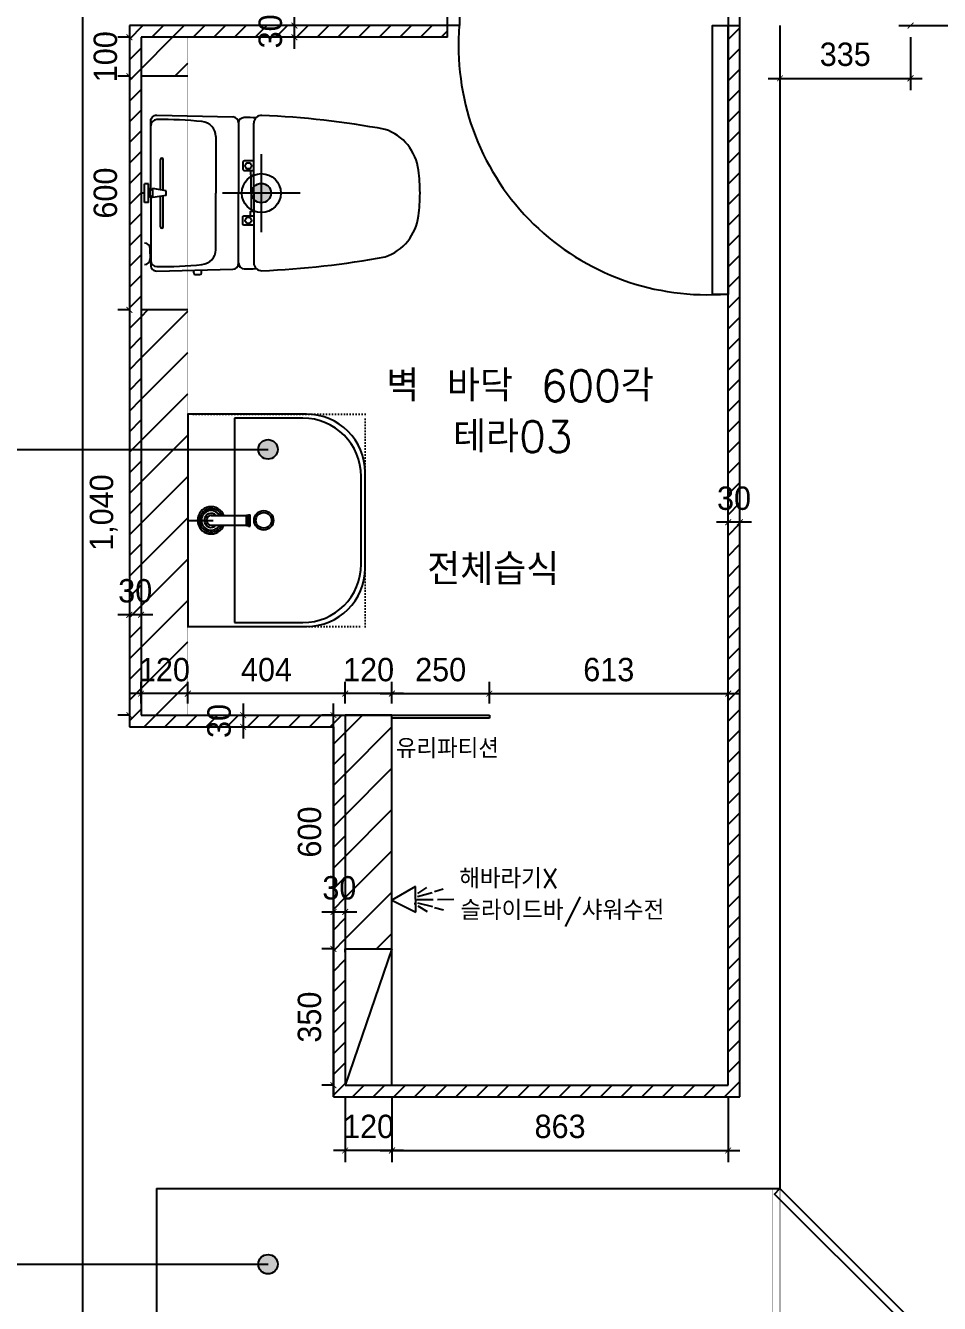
# Model space of a CAD drawing. Header units: inches. Extents: x 4000 to 56200, y 2703 to 36422.
# Drawn here: x 9470 to 11816, y 7931 to 11211 of the extents above; entities that cross this region are included whole.
import ezdxf

# ---------------------------------------------------------------- set-up
doc = ezdxf.new("R2010")
doc.units = ezdxf.units.IN
doc.header["$LTSCALE"] = 30
doc.header["$MEASUREMENT"] = 0
doc.linetypes.add('DOT', pattern=[0.25, 0, -0.25])
doc.linetypes.add('HIDDEN', pattern=[0.375, 0.25, -0.125])
for name, color, linetype in [('0-ELC TEXT', 7, 'Continuous'), ('03-WAL NEW', 3, 'Continuous'), ('06-C-천장', 4, 'Continuous'), ('06-FUR', 6, 'Continuous'), ('07-DIM', 5, 'Continuous'), ('07-DIM WAL', 5, 'Continuous'), ('3.기호.계단선', 30, 'Continuous'), ('BATH', 4, 'Continuous'), ('CO-BATH', 6, 'Continuous'), ('CO-DO-FR', 7, 'Continuous'), ('CO-DOOR', 8, 'Continuous'), ('fin', 5, 'Continuous'), ('HL', 6, 'HIDDEN'), ('TOILET-1', 6, 'Continuous'), ('도면층2', 2, 'Continuous'), ('설비', 140, 'Continuous'), ('욕실마감선', 4, 'Continuous')]:
    doc.layers.add(name, color=color, linetype=linetype)
doc.styles.add('HY 울릉도 L', font='')
doc.styles.get("Standard").update_dxf_attribs({"font": 'txt.shx', "bigfont": 'whgtxt.shx'})
doc.styles.get('HY 울릉도 L').set_extended_font_data('HY울릉도L')
doc.dimstyles.new('30-', dxfattribs={"dimscale": 30, "dimtxt": 2, "dimasz": 1, "dimexe": 1, "dimexo": 1, "dimgap": 1, "dimtad": 1, "dimdec": 0, "dimrnd": 0.05, "dimdsep": 46, "dimlunit": 6, "dimtxsty": 'HY 울릉도 L', "dimblk": 'ARCHTICK', "dimcen": 2.5, "dimdle": 1, "dimclrd": 133, "dimclre": 133, "dimclrt": 30, "dimadec": 0, "dimazin": 0, "dimtfac": 1, "dimtdec": 0, "dimtix": 1, "dimtmove": 2, "dimatfit": 3, "dimldrblk": 'ARCHTICK', "dimfxl": 1, "dimlwd": -1, "dimlwe": -1, "dimarcsym": 0})
pattern_1 = [(45, (-3561, -18986.44), (-53.03301, 53.03301), [])]

# ---------------------------------------------------------------- blocks, each defined once
blk = doc.blocks.new('도남e편한108-1003')
at = {"layer": '도면층2'}
for p, q in [((13177.7, 37571.9), (13177.7, 25896.9)), ((14864.7, 27446.9), (14864.7, 30396.9)), ((13297.7, 30196.9), (13297.7, 28396.9)), ((14114.7, 30196.9), (13297.7, 30196.9)), ((14967.7, 30196.9), (14967.7, 27211.9)), ((13297.7, 28396.9), (13821.7, 28396.9)), ((13821.7, 28396.9), (13821.7, 27446.9)), ((13821.7, 27446.9), (14864.7, 27446.9)), ((13367.7, 27211.9), (14967.7, 27211.9)), ((13367.7, 27211.9), (13367.7, 26096.9))]:
    blk.add_line(p, q, dxfattribs=at)
blk = doc.blocks.new('A$C4B2D31F0')
for p, q in [((168.9, 707.3), (216.9, 707.3)), ((192.9, 707.3), (192.9, 716))]:
    blk.add_line(p, q)
at = {"layer": 'fin', "color": 4}
for p, q in [((185, 690.9), (20.4, 690.9)), ((37.2, 692.3), (24.7, 692.3)), ((37.2, 692.3), (49.7, 692.3)), ((200.9, 690.9), (365.5, 690.9)), ((47.7, 523.7), (192.9, 523.7)), ((338.2, 523.7), (192.9, 523.7)), ((12.6, 465.9), (192.9, 465.9)), ((373.3, 465.9), (192.9, 465.9)), ((192.9, 426.6), (13.7, 426.6)), ((192.9, 426.6), (372.2, 426.6))]:
    blk.add_line(p, q, dxfattribs=at)
for points in [[(20.4, 690.9), (7.9, 690.9, 0.421209), (-7.1, 675.5), (-2.4, 480.5, 0.001659)], [(365.5, 690.9), (378, 690.9, -0.421209), (392.9, 675.5), (388.3, 480.5, -0.001659)], [(12.6, 465.9, 0.371724), (-1.8, 451.2, 0.003515), (-1, 420.3, 0.320541)], [(373.3, 465.9, -0.371724), (387.7, 451.2, -0.003515), (386.9, 420.3, -0.320541)]]:
    blk.add_lwpolyline(points, format="xyb", dxfattribs=at)
for centre, radius, start, end in [((20.4, 674.9), 16, 90, 179.3116), ((24.7, 707.3), 15, 180, 270), ((49.7, 707.3), 15, 270, 0), ((365.5, 674.9), 16, 0.6884, 90), ((1004.3, 663.1), 1000, 179.3116, 185.9437), ((-618.4, 663.1), 1000, 354.0563, 0.6884), ((49.4, 563.7), 40, 185.9437, 267.5129), ((336.5, 563.7), 40, 272.4871, 354.0563), ((12.6, 480.9), 15, 181.3651, 270), ((373.3, 480.9), 15, 270, 358.6349), ((13.7, 406.6), 20, 90, 182.3333), ((372.2, 406.6), 20, 357.6667, 90), ((2197.7, 495.6), 2205.9, 182.3333, 190.6081), ((-1811.8, 495.6), 2205.9, 349.3919, 357.6667), ((148.7, 128.9), 125.5, 198.2964, 263.4241), ((237.2, 128.9), 125.5, 276.5759, 341.7036), ((192.9, 405.9), 405.9, 261.6993, 270), ((192.9, 405.9), 405.9, 270, 278.3007)]:
    blk.add_arc(centre, radius, start, end, dxfattribs=at)
at = {"layer": 'HL', "linetype": 'Continuous'}
for p, q in [((168.9, 697.3), (168.9, 707.3)), ((168.9, 697.3), (216.9, 697.3)), ((186, 692.5), (180.6, 697.3)), ((181.6, 685.5), (186, 692.5)), ((186, 692.5), (199.9, 692.5)), ((199.9, 692.5), (205.3, 697.3)), ((204.3, 685.5), (199.9, 692.5)), ((216.9, 697.3), (216.9, 707.3)), ((106.4, 666.3), (184.4, 666.3)), ((106.4, 659.3), (185.5, 659.3)), ((187, 651.2), (181.6, 685.5)), ((181.6, 685.5), (204.3, 685.5)), ((198.9, 651.2), (204.3, 685.5)), ((200.4, 659.3), (279.4, 659.3)), ((201.4, 666.3), (279.4, 666.3)), ((187, 651.2), (198.9, 651.2)), ((-16, 576.9), (-16, 564.8)), ((-12, 580.9), (-4.8, 580.9)), ((-12, 560.8), (-4.3, 560.8)), ((192.9, 433.7), (146.6, 433.7)), ((192.9, 433.7), (239.3, 433.7))]:
    blk.add_line(p, q, dxfattribs=at)
for points in [[(110.4, 426.6), (110.4, 450.8, -0.414214), (114.4, 454.8), (130.9, 454.8, -0.414214), (134.9, 450.8), (134.9, 435.2), (134.9, 426.6)], [(134.9, 435.2), (144.6, 435.2, -0.414214), (146.6, 433.2), (146.6, 426.6)], [(251, 435.2), (241.3, 435.2, 0.414214), (239.3, 433.2), (239.3, 426.6)], [(275.5, 426.6), (275.5, 450.8, 0.414214), (271.5, 454.8), (255, 454.8, 0.414214), (251, 450.8), (251, 435.2), (251, 426.6)]]:
    blk.add_lwpolyline(points, format="xyb", dxfattribs=at)
for centre in [(122.9, 440.9), (262.9, 440.9)]:
    blk.add_circle(centre, 8, dxfattribs=at)
for centre, radius, start, end in [((106.4, 662.8), 3.5, 90, 270), ((279.4, 662.8), 3.5, 270, 90), ((-12, 576.9), 4, 90, 180), ((-12, 564.8), 4, 180, 270)]:
    blk.add_arc(centre, radius, start, end, dxfattribs=at)
blk = doc.blocks.new('B-003')
blk.add_line((0, 0), (0, -65))
at = {"layer": 'CO-BATH'}
for p, q in [((272.5, 0), (-272.5, 0)), ((272.5, -305), (272.5, 0)), ((-272.5, 0), (-272.5, -305)), ((-122.5, -455), (122.5, -455))]:
    blk.add_line(p, q, dxfattribs=at)
at = {"layer": 'CO-BATH', "color": 8}
for p, q in [((-12.5, -60), (-12.5, -150.5)), ((12.5, -60), (12.5, -150.5)), ((-262.5, -120), (-262.5, -295)), ((262.5, -120), (-262.5, -120)), ((262.5, -295), (262.5, -120)), ((-14.5, -155.5), (-14.5, -160.5)), ((-14.5, -160.5), (14.5, -160.5)), ((-13.5, -150.5), (-13.5, -155.5)), ((13.5, -150.5), (13.5, -155.5)), ((14.5, -155.5), (14.5, -160.5)), ((-112.5, -445), (112.5, -445))]:
    blk.add_line(p, q, dxfattribs=at)
at = {"layer": 'CO-BATH', "color": 251}
for p, q in [((-14.5, -155.5), (14.5, -155.5)), ((-13.5, -150.5), (13.5, -150.5))]:
    blk.add_line(p, q, dxfattribs=at)
at = {"layer": 'CO-BATH', "color": 8, "linetype": 'DOT'}
blk.add_lwpolyline([(-272.5, -455), (272.5, -455), (272.5, 0), (-272.5, 0)], close=True, dxfattribs=at)
at = {"layer": 'CO-BATH', "color": 8}
blk.add_circle((0, -195), 25, dxfattribs=at)
at = {"layer": 'CO-BATH', "color": 251}
blk.add_circle((0, -195), 20, dxfattribs=at)
at = {"layer": 'CO-BATH', "color": 8}
for centre, radius, start, end in [((0, -60), 35, 290.9248, 249.0751), ((0, -60), 12.5, 360, 180), ((-112.5, -295), 150, 180, 270), ((112.5, -295), 150, 270, 0)]:
    blk.add_arc(centre, radius, start, end, dxfattribs=at)
at = {"layer": 'CO-BATH', "color": 251}
for radius, start, end in [(30, 294.6243, 245.3757), (25, 300, 240), (18, 313.9829, 226.017)]:
    blk.add_arc((0, -60), radius, start, end, dxfattribs=at)
at = {"layer": 'CO-BATH'}
for centre, start, end in [((-122.5, -305), 180, 270), ((122.5, -305), 270, 0)]:
    blk.add_arc(centre, 150, start, end, dxfattribs=at)
blk = doc.blocks.new('AC-8')
at = {"layer": 'BATH'}
for p, q in [((-50.8, 54), (-0.1, 142.7)), ((-0.1, 142.7), (45.4, 54)), ((45.4, 54), (-50.8, 54)), ((-1.6, 49.5), (-1.6, -10.8)), ((-24.7, 46.5), (-46.3, 12.2)), ((-13.5, 47.3), (-27.7, -7.9)), ((10.4, 47.3), (24.5, -7.9)), ((21.6, 46.5), (43.2, 12.2)), ((-31.4, -16.2), (-41.1, -49)), ((-1.6, -27.3), (-1.6, -88.5)), ((28.3, -16.2), (38, -49))]:
    blk.add_line(p, q, dxfattribs=at)
blk = doc.blocks.new('A$C1AC25B95')
at = {"layer": '욕실마감선', "color": 8}
for p, q in [((28.3, 72.3), (28.3, 75)), ((53.3, 73.7), (53.3, 75))]:
    blk.add_line(p, q, dxfattribs=at)
at = {"layer": 'TOILET-1', "linetype": 'Continuous', "xscale": 0.873786407766195, "yscale": 0.873786407766195, "zscale": 0.873786407766195, "rotation": 180}
blk.add_blockref('AC-8', (39.7, 124.7), dxfattribs=at)
blk = doc.blocks.new('_ARCHTICK')
at = {"color": 0, "linetype": 'ByBlock', "const_width": 0.075}
blk.add_lwpolyline([(-0.25, -0.25), (0.25, 0.25)], dxfattribs=at)
blk = doc.blocks.new('*D89')
at = {"layer": '07-DIM', "color": 133, "transparency": 16777216}
for p, q in [((11741.7, 11240.5), (11741.7, 11240.5)), ((12941.7, 11240.5), (12941.7, 11240.5)), ((11711.7, 11210.5), (12971.7, 11210.5))]:
    blk.add_line(p, q, dxfattribs=at)
at = {"layer": 'Defpoints', "color": 0, "transparency": 16777216}
for p in [(11741.7, 11210.5), (12941.7, 11210.5), (12941.7, 11210.5)]:
    blk.add_point(p, dxfattribs=at)
at = {"layer": '07-DIM', "color": 133, "transparency": 16777216, "xscale": 30, "yscale": 30, "zscale": 30, "rotation": 180}
blk.add_blockref('_ARCHTICK', (11741.7, 11210.5), dxfattribs=at)
at = {"layer": '07-DIM', "color": 133, "transparency": 16777216, "xscale": 30, "yscale": 30, "zscale": 30}
blk.add_blockref('_ARCHTICK', (12941.7, 11210.5), dxfattribs=at)
at = {"layer": '07-DIM', "color": 30, "transparency": 16777216, "insert": (12341.7, 11276.4), "char_height": 60, "attachment_point": 5, "style": 'HY 울릉도 L'}
blk.add_mtext('1,200', dxfattribs=at)
blk = doc.blocks.new('*D98')
at = {"layer": '07-DIM', "color": 133, "transparency": 16777216}
for p, q in [((11406.7, 11180.5), (11406.7, 11045)), ((11741.7, 11180.5), (11741.7, 11045)), ((11376.7, 11075), (11771.7, 11075))]:
    blk.add_line(p, q, dxfattribs=at)
at = {"layer": 'Defpoints', "color": 0, "transparency": 16777216}
for p in [(11406.7, 11210.5), (11741.7, 11210.5), (11741.7, 11075)]:
    blk.add_point(p, dxfattribs=at)
at = {"layer": '07-DIM', "color": 133, "transparency": 16777216, "xscale": 30, "yscale": 30, "zscale": 30, "rotation": 180}
blk.add_blockref('_ARCHTICK', (11406.7, 11075), dxfattribs=at)
at = {"layer": '07-DIM', "color": 133, "transparency": 16777216, "xscale": 30, "yscale": 30, "zscale": 30}
blk.add_blockref('_ARCHTICK', (11741.7, 11075), dxfattribs=at)
at = {"layer": '07-DIM', "color": 30, "transparency": 16777216, "insert": (11574.2, 11136.4), "char_height": 60, "attachment_point": 5, "style": 'HY 울릉도 L'}
blk.add_mtext('335', dxfattribs=at)
blk = doc.blocks.new('*D100')
at = {"layer": '07-DIM', "color": 133, "transparency": 16777216}
for p, q in [((9736.7, 11210.5), (9736.7, 11050.5)), ((9736.7, 11180.5), (9706.7, 11180.5)), ((9736.7, 11080.5), (9706.7, 11080.5))]:
    blk.add_line(p, q, dxfattribs=at)
at = {"layer": 'Defpoints', "color": 0, "transparency": 16777216}
for p in [(9766.7, 11180.5), (9736.7, 11080.5), (9766.7, 11080.5)]:
    blk.add_point(p, dxfattribs=at)
at = {"layer": '07-DIM', "color": 133, "transparency": 16777216, "xscale": 30, "yscale": 30, "zscale": 30}
for p, rotation in [((9736.7, 11180.5), 270), ((9736.7, 11080.5), 90)]:
    blk.add_blockref('_ARCHTICK', p, dxfattribs=dict(at, rotation=rotation))
at = {"layer": '07-DIM', "color": 30, "transparency": 16777216, "insert": (9675.4, 11130.5), "char_height": 60, "attachment_point": 5, "rotation": 90, "style": 'HY 울릉도 L'}
blk.add_mtext('100', dxfattribs=at)
blk = doc.blocks.new('*D101')
at = {"layer": '07-DIM', "color": 133, "transparency": 16777216}
for p, q in [((9736.7, 11110.5), (9736.7, 10450.5)), ((9736.7, 11080.5), (9706.7, 11080.5)), ((9736.7, 10480.5), (9706.7, 10480.5))]:
    blk.add_line(p, q, dxfattribs=at)
at = {"layer": 'Defpoints', "color": 0, "transparency": 16777216}
for p in [(9766.7, 11080.5), (9736.7, 10480.5), (9766.7, 10480.5)]:
    blk.add_point(p, dxfattribs=at)
at = {"layer": '07-DIM', "color": 133, "transparency": 16777216, "xscale": 30, "yscale": 30, "zscale": 30}
for p, rotation in [((9736.7, 11080.5), 90), ((9736.7, 10480.5), 270)]:
    blk.add_blockref('_ARCHTICK', p, dxfattribs=dict(at, rotation=rotation))
at = {"layer": '07-DIM', "color": 30, "transparency": 16777216, "insert": (9675.4, 10780.5), "char_height": 60, "attachment_point": 5, "rotation": 90, "style": 'HY 울릉도 L'}
blk.add_mtext('600', dxfattribs=at)
blk = doc.blocks.new('*D102')
at = {"layer": '07-DIM', "color": 133, "transparency": 16777216}
for p, q in [((9736.7, 10510.5), (9736.7, 9410.5)), ((9736.7, 10480.5), (9706.7, 10480.5)), ((9736.7, 9440.5), (9706.7, 9440.5))]:
    blk.add_line(p, q, dxfattribs=at)
at = {"layer": 'Defpoints', "color": 0, "transparency": 16777216}
for p in [(9766.7, 10480.5), (9736.7, 9440.5), (9766.7, 9440.5)]:
    blk.add_point(p, dxfattribs=at)
at = {"layer": '07-DIM', "color": 133, "transparency": 16777216, "xscale": 30, "yscale": 30, "zscale": 30}
for p, rotation in [((9736.7, 10480.5), 90), ((9736.7, 9440.5), 270)]:
    blk.add_blockref('_ARCHTICK', p, dxfattribs=dict(at, rotation=rotation))
at = {"layer": '07-DIM', "color": 30, "transparency": 16777216, "insert": (9670.7, 9960.5), "char_height": 60, "attachment_point": 5, "rotation": 90, "style": 'HY 울릉도 L'}
blk.add_mtext('1,040', dxfattribs=at)
blk = doc.blocks.new('*D103')
at = {"layer": '07-DIM', "color": 133, "transparency": 16777216}
for p, q in [((10028.7, 9470.5), (10028.7, 9380.5)), ((9998.7, 9440.5), (9998.7, 9440.5)), ((9998.7, 9410.5), (9998.7, 9410.5))]:
    blk.add_line(p, q, dxfattribs=at)
at = {"layer": 'Defpoints', "color": 0, "transparency": 16777216}
for p in [(10028.7, 9440.5), (10028.7, 9410.5), (10028.7, 9410.5)]:
    blk.add_point(p, dxfattribs=at)
at = {"layer": '07-DIM', "color": 133, "transparency": 16777216, "xscale": 30, "yscale": 30, "zscale": 30}
for p, rotation in [((10028.7, 9440.5), 270), ((10028.7, 9410.5), 90)]:
    blk.add_blockref('_ARCHTICK', p, dxfattribs=dict(at, rotation=rotation))
at = {"layer": '07-DIM', "color": 30, "transparency": 16777216, "insert": (9967.3, 9425.5), "char_height": 60, "attachment_point": 5, "rotation": 90, "style": 'HY 울릉도 L'}
blk.add_mtext('30', dxfattribs=at)
blk = doc.blocks.new('*D104')
at = {"layer": '07-DIM', "color": 133, "transparency": 16777216}
for p, q in [((10410.7, 9470.5), (10410.7, 9525.7)), ((10660.7, 9470.5), (10660.7, 9525.7)), ((10380.7, 9495.7), (10690.7, 9495.7))]:
    blk.add_line(p, q, dxfattribs=at)
at = {"layer": 'Defpoints', "color": 0, "transparency": 16777216}
for p in [(10660.7, 9495.7), (10410.7, 9440.5), (10660.7, 9440.5)]:
    blk.add_point(p, dxfattribs=at)
at = {"layer": '07-DIM', "color": 133, "transparency": 16777216, "xscale": 30, "yscale": 30, "zscale": 30, "rotation": 180}
blk.add_blockref('_ARCHTICK', (10410.7, 9495.7), dxfattribs=at)
at = {"layer": '07-DIM', "color": 133, "transparency": 16777216, "xscale": 30, "yscale": 30, "zscale": 30}
blk.add_blockref('_ARCHTICK', (10660.7, 9495.7), dxfattribs=at)
at = {"layer": '07-DIM', "color": 30, "transparency": 16777216, "insert": (10535.7, 9557), "char_height": 60, "attachment_point": 5, "style": 'HY 울릉도 L'}
blk.add_mtext('250', dxfattribs=at)
blk = doc.blocks.new('*D105')
at = {"layer": '07-DIM', "color": 133, "transparency": 16777216}
for p, q in [((10290.7, 9470.5), (10290.7, 9525.7)), ((10410.7, 9470.5), (10410.7, 9525.7)), ((10440.7, 9495.7), (10260.7, 9495.7))]:
    blk.add_line(p, q, dxfattribs=at)
at = {"layer": 'Defpoints', "color": 0, "transparency": 16777216}
for p in [(10290.7, 9495.7), (10290.7, 9440.5), (10410.7, 9440.5)]:
    blk.add_point(p, dxfattribs=at)
at = {"layer": '07-DIM', "color": 133, "transparency": 16777216, "xscale": 30, "yscale": 30, "zscale": 30}
blk.add_blockref('_ARCHTICK', (10290.7, 9495.7), dxfattribs=at)
at = {"layer": '07-DIM', "color": 133, "transparency": 16777216, "xscale": 30, "yscale": 30, "zscale": 30, "rotation": 180}
blk.add_blockref('_ARCHTICK', (10410.7, 9495.7), dxfattribs=at)
at = {"layer": '07-DIM', "color": 30, "transparency": 16777216, "insert": (10350.7, 9557), "char_height": 60, "attachment_point": 5, "style": 'HY 울릉도 L'}
blk.add_mtext('120', dxfattribs=at)
blk = doc.blocks.new('*D106')
at = {"layer": '07-DIM', "color": 133, "transparency": 16777216}
for p, q in [((10660.7, 9470.5), (10660.7, 9525.7)), ((11273.7, 9470.5), (11273.7, 9525.7)), ((10630.7, 9495.7), (11303.7, 9495.7))]:
    blk.add_line(p, q, dxfattribs=at)
at = {"layer": 'Defpoints', "color": 0, "transparency": 16777216}
for p in [(11273.7, 9495.7), (10660.7, 9440.5), (11273.7, 9440.5)]:
    blk.add_point(p, dxfattribs=at)
at = {"layer": '07-DIM', "color": 133, "transparency": 16777216, "xscale": 30, "yscale": 30, "zscale": 30, "rotation": 180}
blk.add_blockref('_ARCHTICK', (10660.7, 9495.7), dxfattribs=at)
at = {"layer": '07-DIM', "color": 133, "transparency": 16777216, "xscale": 30, "yscale": 30, "zscale": 30}
blk.add_blockref('_ARCHTICK', (11273.7, 9495.7), dxfattribs=at)
at = {"layer": '07-DIM', "color": 30, "transparency": 16777216, "insert": (10967.2, 9557.1), "char_height": 60, "attachment_point": 5, "style": 'HY 울릉도 L'}
blk.add_mtext('613', dxfattribs=at)
blk = doc.blocks.new('*D107')
at = {"layer": '07-DIM', "color": 133, "transparency": 16777216}
for p, q in [((9886.7, 9470.5), (9886.7, 9525.7)), ((10290.7, 9470.5), (10290.7, 9525.7)), ((10320.7, 9495.7), (9856.7, 9495.7))]:
    blk.add_line(p, q, dxfattribs=at)
at = {"layer": 'Defpoints', "color": 0, "transparency": 16777216}
for p in [(9886.7, 9495.7), (9886.7, 9440.5), (10290.7, 9440.5)]:
    blk.add_point(p, dxfattribs=at)
at = {"layer": '07-DIM', "color": 133, "transparency": 16777216, "xscale": 30, "yscale": 30, "zscale": 30, "rotation": 180}
blk.add_blockref('_ARCHTICK', (9886.7, 9495.7), dxfattribs=at)
at = {"layer": '07-DIM', "color": 133, "transparency": 16777216, "xscale": 30, "yscale": 30, "zscale": 30}
blk.add_blockref('_ARCHTICK', (10290.7, 9495.7), dxfattribs=at)
at = {"layer": '07-DIM', "color": 30, "transparency": 16777216, "insert": (10088.7, 9557), "char_height": 60, "attachment_point": 5, "style": 'HY 울릉도 L'}
blk.add_mtext('404', dxfattribs=at)
blk = doc.blocks.new('*D108')
at = {"layer": '07-DIM', "color": 133, "transparency": 16777216}
for p, q in [((9766.7, 9470.5), (9766.7, 9525.7)), ((9886.7, 9470.5), (9886.7, 9525.7)), ((9916.7, 9495.7), (9736.7, 9495.7))]:
    blk.add_line(p, q, dxfattribs=at)
at = {"layer": 'Defpoints', "color": 0, "transparency": 16777216}
for p in [(9766.7, 9495.7), (9766.7, 9440.5), (9886.7, 9440.5)]:
    blk.add_point(p, dxfattribs=at)
at = {"layer": '07-DIM', "color": 133, "transparency": 16777216, "xscale": 30, "yscale": 30, "zscale": 30}
blk.add_blockref('_ARCHTICK', (9766.7, 9495.7), dxfattribs=at)
at = {"layer": '07-DIM', "color": 133, "transparency": 16777216, "xscale": 30, "yscale": 30, "zscale": 30, "rotation": 180}
blk.add_blockref('_ARCHTICK', (9886.7, 9495.7), dxfattribs=at)
at = {"layer": '07-DIM', "color": 30, "transparency": 16777216, "insert": (9826.7, 9557), "char_height": 60, "attachment_point": 5, "style": 'HY 울릉도 L'}
blk.add_mtext('120', dxfattribs=at)
blk = doc.blocks.new('*D109')
at = {"layer": '07-DIM', "color": 133, "transparency": 16777216}
for p, q in [((10260.7, 8460.5), (10260.7, 8870.5)), ((10260.7, 8840.5), (10230.7, 8840.5)), ((10260.7, 8490.5), (10230.7, 8490.5))]:
    blk.add_line(p, q, dxfattribs=at)
at = {"layer": 'Defpoints', "color": 0, "transparency": 16777216}
for p in [(10260.7, 8840.5), (10290.7, 8840.5), (10290.7, 8490.5)]:
    blk.add_point(p, dxfattribs=at)
at = {"layer": '07-DIM', "color": 133, "transparency": 16777216, "xscale": 30, "yscale": 30, "zscale": 30}
for p, rotation in [((10260.7, 8840.5), 90), ((10260.7, 8490.5), 270)]:
    blk.add_blockref('_ARCHTICK', p, dxfattribs=dict(at, rotation=rotation))
at = {"layer": '07-DIM', "color": 30, "transparency": 16777216, "insert": (10199.3, 8665.5), "char_height": 60, "attachment_point": 5, "rotation": 90, "style": 'HY 울릉도 L'}
blk.add_mtext('350', dxfattribs=at)
blk = doc.blocks.new('*D110')
at = {"layer": '07-DIM', "color": 133, "transparency": 16777216}
for p, q in [((10260.7, 8810.5), (10260.7, 9470.5)), ((10260.7, 9440.5), (10230.7, 9440.5)), ((10260.7, 8840.5), (10230.7, 8840.5))]:
    blk.add_line(p, q, dxfattribs=at)
at = {"layer": 'Defpoints', "color": 0, "transparency": 16777216}
for p in [(10260.7, 9440.5), (10290.7, 9440.5), (10290.7, 8840.5)]:
    blk.add_point(p, dxfattribs=at)
at = {"layer": '07-DIM', "color": 133, "transparency": 16777216, "xscale": 30, "yscale": 30, "zscale": 30}
for p, rotation in [((10260.7, 9440.5), 90), ((10260.7, 8840.5), 270)]:
    blk.add_blockref('_ARCHTICK', p, dxfattribs=dict(at, rotation=rotation))
at = {"layer": '07-DIM', "color": 30, "transparency": 16777216, "insert": (10199.4, 9140.5), "char_height": 60, "attachment_point": 5, "rotation": 90, "style": 'HY 울릉도 L'}
blk.add_mtext('600', dxfattribs=at)
blk = doc.blocks.new('*D111')
at = {"layer": '07-DIM', "color": 133, "transparency": 16777216}
for p, q in [((10410.7, 8460.5), (10410.7, 8293.2)), ((11273.7, 8460.5), (11273.7, 8293.2)), ((10380.7, 8323.2), (11303.7, 8323.2))]:
    blk.add_line(p, q, dxfattribs=at)
at = {"layer": 'Defpoints', "color": 0, "transparency": 16777216}
for p in [(10410.7, 8490.5), (11273.7, 8490.5), (11273.7, 8323.2)]:
    blk.add_point(p, dxfattribs=at)
at = {"layer": '07-DIM', "color": 133, "transparency": 16777216, "xscale": 30, "yscale": 30, "zscale": 30, "rotation": 180}
blk.add_blockref('_ARCHTICK', (10410.7, 8323.2), dxfattribs=at)
at = {"layer": '07-DIM', "color": 133, "transparency": 16777216, "xscale": 30, "yscale": 30, "zscale": 30}
blk.add_blockref('_ARCHTICK', (11273.7, 8323.2), dxfattribs=at)
at = {"layer": '07-DIM', "color": 30, "transparency": 16777216, "insert": (10842.2, 8384.6), "char_height": 60, "attachment_point": 5, "style": 'HY 울릉도 L'}
blk.add_mtext('863', dxfattribs=at)
blk = doc.blocks.new('*D112')
at = {"layer": '07-DIM', "color": 133, "transparency": 16777216}
for p, q in [((10290.7, 8460.5), (10290.7, 8293.2)), ((10410.7, 8460.5), (10410.7, 8293.2)), ((10440.7, 8323.2), (10260.7, 8323.2))]:
    blk.add_line(p, q, dxfattribs=at)
at = {"layer": 'Defpoints', "color": 0, "transparency": 16777216}
for p in [(10290.7, 8490.5), (10410.7, 8490.5), (10290.7, 8323.2)]:
    blk.add_point(p, dxfattribs=at)
at = {"layer": '07-DIM', "color": 133, "transparency": 16777216, "xscale": 30, "yscale": 30, "zscale": 30}
blk.add_blockref('_ARCHTICK', (10290.7, 8323.2), dxfattribs=at)
at = {"layer": '07-DIM', "color": 133, "transparency": 16777216, "xscale": 30, "yscale": 30, "zscale": 30, "rotation": 180}
blk.add_blockref('_ARCHTICK', (10410.7, 8323.2), dxfattribs=at)
at = {"layer": '07-DIM', "color": 30, "transparency": 16777216, "insert": (10350.7, 8384.5), "char_height": 60, "attachment_point": 5, "style": 'HY 울릉도 L'}
blk.add_mtext('120', dxfattribs=at)
blk = doc.blocks.new('*D113')
at = {"layer": '07-DIM', "color": 133, "transparency": 16777216}
for p, q in [((11273.7, 9965.5), (11273.7, 9965.5)), ((11303.7, 9965.5), (11303.7, 9965.5)), ((11333.7, 9935.5), (11243.7, 9935.5))]:
    blk.add_line(p, q, dxfattribs=at)
at = {"layer": 'Defpoints', "color": 0, "transparency": 16777216}
for p in [(11273.7, 9935.5), (11273.7, 9935.5), (11303.7, 9935.5)]:
    blk.add_point(p, dxfattribs=at)
at = {"layer": '07-DIM', "color": 133, "transparency": 16777216, "xscale": 30, "yscale": 30, "zscale": 30}
blk.add_blockref('_ARCHTICK', (11273.7, 9935.5), dxfattribs=at)
at = {"layer": '07-DIM', "color": 133, "transparency": 16777216, "xscale": 30, "yscale": 30, "zscale": 30, "rotation": 180}
blk.add_blockref('_ARCHTICK', (11303.7, 9935.5), dxfattribs=at)
at = {"layer": '07-DIM', "color": 30, "transparency": 16777216, "insert": (11288.7, 9996.9), "char_height": 60, "attachment_point": 5, "style": 'HY 울릉도 L'}
blk.add_mtext('30', dxfattribs=at)
blk = doc.blocks.new('*D114')
at = {"layer": '07-DIM', "color": 133, "transparency": 16777216}
for p, q in [((10160.2, 11150.5), (10160.2, 11240.5)), ((10130.2, 11210.5), (10130.2, 11210.5)), ((10130.2, 11180.5), (10130.2, 11180.5))]:
    blk.add_line(p, q, dxfattribs=at)
at = {"layer": 'Defpoints', "color": 0, "transparency": 16777216}
for p in [(10160.2, 11210.5), (10160.2, 11210.5), (10160.2, 11180.5)]:
    blk.add_point(p, dxfattribs=at)
at = {"layer": '07-DIM', "color": 133, "transparency": 16777216, "xscale": 30, "yscale": 30, "zscale": 30}
for p, rotation in [((10160.2, 11210.5), 270), ((10160.2, 11180.5), 90)]:
    blk.add_blockref('_ARCHTICK', p, dxfattribs=dict(at, rotation=rotation))
at = {"layer": '07-DIM', "color": 30, "transparency": 16777216, "insert": (10098.8, 11195.5), "char_height": 60, "attachment_point": 5, "rotation": 90, "style": 'HY 울릉도 L'}
blk.add_mtext('30', dxfattribs=at)
blk = doc.blocks.new('*D115')
at = {"layer": '07-DIM', "color": 133, "transparency": 16777216}
for p, q in [((9736.7, 9759.8), (9736.7, 9667.9)), ((9766.7, 9759.8), (9766.7, 9667.9)), ((9796.7, 9697.9), (9706.7, 9697.9))]:
    blk.add_line(p, q, dxfattribs=at)
at = {"layer": 'Defpoints', "color": 0, "transparency": 16777216}
for p in [(9736.7, 9789.8), (9766.7, 9789.8), (9736.7, 9697.9)]:
    blk.add_point(p, dxfattribs=at)
at = {"layer": '07-DIM', "color": 133, "transparency": 16777216, "xscale": 30, "yscale": 30, "zscale": 30}
blk.add_blockref('_ARCHTICK', (9736.7, 9697.9), dxfattribs=at)
at = {"layer": '07-DIM', "color": 133, "transparency": 16777216, "xscale": 30, "yscale": 30, "zscale": 30, "rotation": 180}
blk.add_blockref('_ARCHTICK', (9766.7, 9697.9), dxfattribs=at)
at = {"layer": '07-DIM', "color": 30, "transparency": 16777216, "insert": (9751.7, 9759.3), "char_height": 60, "attachment_point": 5, "style": 'HY 울릉도 L'}
blk.add_mtext('30', dxfattribs=at)
blk = doc.blocks.new('*D116')
at = {"layer": '07-DIM', "color": 133, "transparency": 16777216}
for p, q in [((10260.7, 8965.5), (10260.7, 8965.5)), ((10290.7, 8965.5), (10290.7, 8965.5)), ((10230.7, 8935.5), (10320.7, 8935.5))]:
    blk.add_line(p, q, dxfattribs=at)
at = {"layer": 'Defpoints', "color": 0, "transparency": 16777216}
for p in [(10260.7, 8935.5), (10290.7, 8935.5), (10290.7, 8935.5)]:
    blk.add_point(p, dxfattribs=at)
at = {"layer": '07-DIM', "color": 133, "transparency": 16777216, "xscale": 30, "yscale": 30, "zscale": 30}
blk.add_blockref('_ARCHTICK', (10260.7, 8935.5), dxfattribs=at)
at = {"layer": '07-DIM', "color": 133, "transparency": 16777216, "xscale": 30, "yscale": 30, "zscale": 30, "rotation": 180}
blk.add_blockref('_ARCHTICK', (10290.7, 8935.5), dxfattribs=at)
at = {"layer": '07-DIM', "color": 30, "transparency": 16777216, "insert": (10275.7, 8996.9), "char_height": 60, "attachment_point": 5, "style": 'HY 울릉도 L'}
blk.add_mtext('30', dxfattribs=at)

msp = doc.modelspace()

# ---------------------------------------------------------------- hatches: boundary and pattern name
at = {"layer": '0-ELC TEXT'}
h = msp.add_hatch(color=256, dxfattribs=at)
h.dxf.hatch_style = 1
edge = h.paths.add_edge_path()
edge.add_arc((10092.6, 10122.6), 25, 90, 450)
h = msp.add_hatch(color=256, dxfattribs=at)
h.dxf.hatch_style = 1
edge = h.paths.add_edge_path()
edge.add_arc((10092.6, 8031.2), 25, 90, 450)
at = {"layer": '03-WAL NEW'}
h = msp.add_hatch(dxfattribs=at)
h.set_pattern_fill('ANSI31', color=256, scale=600)
h.set_pattern_definition(pattern_1)
h.paths.add_polyline_path([(9886.7, 11080.5), (9886.7, 11180.5), (9766.7, 11180.5), (9766.7, 11080.5)])
h.paths.add_polyline_path([(9886.7, 10213), (9886.7, 10480.5), (9766.7, 10480.5), (9766.7, 9440.5), (9886.7, 9440.5)])
h.paths.add_polyline_path([(10303.6, 10702.4), (10736.7, 10702.4), (10736.7, 10449.3), (10303.6, 10449.3)], flags=9)
h = msp.add_hatch(dxfattribs=at)
h.set_pattern_fill('ANSI31', color=256, scale=600)
h.set_pattern_definition(pattern_1)
h.paths.add_polyline_path([(10410.7, 8965.5), (10410.7, 9432.5), (10410.7, 9440.5), (10290.7, 9440.5), (10290.7, 8840.5), (10410.7, 8840.5)])
h.paths.add_polyline_path([(10351.2, 9665.5), (10720.1, 9665.5), (10720.1, 9409.3), (10351.2, 9409.3)], flags=9)
h.paths.add_polyline_path([(9899.1, 8751), (9899.1, 9120), (10155.4, 9120), (10155.4, 8751)], flags=9)
at = {"layer": '3.기호.계단선'}
h = msp.add_hatch(dxfattribs=at)
h.set_pattern_fill('ANSI31', color=256, scale=300)
h.set_pattern_definition([(45, (-3561, -18986.442), (-26.516504, 26.516504), [])])
h.paths.add_polyline_path([(9736.7, 9410.5), (10260.7, 9410.5), (10260.7, 8460.5), (11303.7, 8460.5), (11303.7, 11210.5), (11273.7, 11210.5), (11273.7, 8490.5), (10290.7, 8490.5), (10290.7, 9440.5), (9766.7, 9440.5), (9766.7, 11180.5), (10553.7, 11180.5), (10553.7, 11210.5), (9736.7, 11210.5)])
h = msp.add_hatch(color=256, dxfattribs=at)
h.dxf.hatch_style = 1
h.paths.add_polyline_path([(10050.4, 10780.5, -1), (10100.4, 10780.5, -1)])

# ---------------------------------------------------------------- linework, layer by layer
for p, q in [((10290.7, 9440.5), (10660.7, 9440.5)), ((10660.7, 9432.5), (10410.7, 9432.5)), ((10660.7, 9440.5), (10660.7, 9432.5)), ((10290.7, 8832.5), (10290.7, 8840.5))]:
    msp.add_line(p, q)
at = {"layer": '0-ELC TEXT'}
for p, q in [((8930.2, 10122.6), (10092.6, 10122.6)), ((8930.2, 8031.2), (10092.6, 8031.2))]:
    msp.add_line(p, q, dxfattribs=at)
for centre in [(10092.6, 10122.6), (10092.6, 8031.2)]:
    msp.add_circle(centre, 25, dxfattribs=at)
at = {"layer": '03-WAL NEW'}
for p, q in [((9886.7, 11080.5), (9766.7, 11080.5)), ((9886.7, 10480.5), (9766.7, 10480.5)), ((10290.7, 8840.5), (10410.7, 8840.5))]:
    msp.add_line(p, q, dxfattribs=at)
at = {"layer": '03-WAL NEW', "const_width": 1}
msp.add_lwpolyline([(9766.7, 11180.5), (9886.7, 11180.5), (9886.7, 9440.5), (9766.7, 9440.5), (9766.7, 11180.5)], dxfattribs=at)
at = {"layer": '03-WAL NEW'}
msp.add_lwpolyline([(10290.7, 8490.5), (10410.7, 8490.5), (10410.7, 9440.5), (10290.7, 9440.5)], close=True, dxfattribs=at)
at = {"layer": '06-C-천장'}
for p, q in [((10553.7, 11210.5), (9736.7, 11210.5)), ((9736.7, 11210.5), (9736.7, 9410.5)), ((10553.7, 11180.5), (10553.7, 11210.5)), ((11303.7, 8460.5), (11303.7, 11210.5)), ((9736.7, 9410.5), (10260.7, 9410.5)), ((10260.7, 9410.5), (10260.7, 8460.5)), ((10260.7, 8460.5), (11303.7, 8460.5))]:
    msp.add_line(p, q, dxfattribs=at)
at = {"layer": '06-FUR'}
msp.add_line((10410.7, 8840.5), (10290.7, 8490.5), dxfattribs=at)
at = {"layer": '06-FUR', "const_width": 1}
msp.add_lwpolyline([(11406.7, 7160.5), (11406.7, 8225.5), (11386.7, 8225.5), (11386.7, 7160.5), (11406.7, 7160.5)], dxfattribs=at)
at = {"layer": '06-FUR'}
msp.add_lwpolyline([(11406.7, 8225.5), (11724.8, 7907.3), (11710.7, 7893.2), (11392.5, 8211.4)], close=True, dxfattribs=at)
at = {"layer": '3.기호.계단선'}
for p, q in [((11273.7, 8490.5), (11273.7, 11210.5)), ((10553.7, 11180.5), (9766.7, 11180.5)), ((9766.7, 11180.5), (9766.7, 9440.5)), ((10075.4, 10880.5), (10075.4, 10680.5)), ((10175.4, 10780.5), (9975.4, 10780.5)), ((9766.7, 9440.5), (10290.7, 9440.5)), ((10290.7, 9440.5), (10290.7, 8490.5)), ((10290.7, 8490.5), (11273.7, 8490.5))]:
    msp.add_line(p, q, dxfattribs=at)
for radius in [50, 25]:
    msp.add_circle((10075.4, 10780.5), radius, dxfattribs=at)
at = {"layer": 'CO-DO-FR'}
for points in [[(10553.7, 11210.5), (10553.7, 11420.5), (10583.7, 11420.5), (10583.7, 11380.5), (10593.7, 11380.5), (10593.7, 11250.5), (10583.7, 11250.5), (10583.7, 11210.5), (10553.7, 11210.5)], [(11303.7, 11210.5), (11303.7, 11420.5), (11273.7, 11420.5), (11273.7, 11380.5), (11263.7, 11380.5), (11263.7, 11250.5), (11273.7, 11250.5), (11273.7, 11210.5), (11303.7, 11210.5)]]:
    msp.add_lwpolyline(points, close=True, dxfattribs=at)
at = {"layer": 'CO-DOOR'}
msp.add_lwpolyline([(11233.7, 10520.5), (11233.7, 11210.5), (11273.7, 11210.5), (11273.7, 10520.5)], close=True, dxfattribs=at)
msp.add_arc((11220.2, 11158.3), 638.7, 175.315, 272.9999, dxfattribs=at)

# ---------------------------------------------------------------- block references
at = {"layer": '06-C-천장'}
msp.add_blockref('도남e편한108-1003', (-3561, -18986.4), dxfattribs=at)
at = {"layer": '06-FUR', "xscale": -0.7874015748031495, "yscale": 0.7874015748031495, "zscale": 0.7874015748031495, "rotation": 270.5568699373067}
msp.add_blockref('A$C1AC25B95', (10411, 8934.2), dxfattribs=at)
at = {"layer": '07-DIM WAL', "rotation": 90.00000000000001}
msp.add_blockref('B-003', (9886.7, 9940.5), dxfattribs=at)
at = {"layer": 'TOILET-1', "rotation": 90.00000000000001}
msp.add_blockref('A$C4B2D31F0', (10482.7, 10587.6), dxfattribs=at)

# ---------------------------------------------------------------- texts
at = {"layer": '0-ELC TEXT'}
for s, height, p in [('벽 바닥 600각', 80, (10395.9, 10245.8)), ('전체습식', 80, (10501.4, 9774.7)), ('유리파티션', 50, (10420.8, 9330)), ('해바라기X', 50, (10583.5, 8996.2)), ('슬라이드바/샤워수전', 50, (10586.4, 8914.7))]:
    msp.add_text(s, height=height, dxfattribs=at).set_placement(p)
at = {"layer": '설비', "color": 140}
msp.add_text('테라03', height=80, dxfattribs=at).set_placement((10567.7, 10115.2))

# ---------------------------------------------------------------- dimensions: what is measured, and where the dimension line sits
at = {"layer": '07-DIM'}
for base, p1, p2, picture, middle in [((12941.7, 11210.5), (11741.7, 11210.5), (12941.7, 11210.5), '*D89', (12341.7, 11276.4)), ((11741.7, 11075), (11406.7, 11210.5), (11741.7, 11210.5), '*D98', (11574.2, 11136.4)), ((11273.7, 9935.5), (11303.7, 9935.5), (11273.7, 9935.5), '*D113', (11288.7, 9996.9)), ((9736.7, 9697.9), (9766.7, 9789.8), (9736.7, 9789.8), '*D115', (9751.7, 9759.3)), ((9766.7, 9495.7), (9886.7, 9440.5), (9766.7, 9440.5), '*D108', (9826.7, 9557)), ((9886.7, 9495.7), (10290.7, 9440.5), (9886.7, 9440.5), '*D107', (10088.7, 9557)), ((10290.7, 9495.7), (10410.7, 9440.5), (10290.7, 9440.5), '*D105', (10350.7, 9557)), ((10660.7, 9495.7), (10410.7, 9440.5), (10660.7, 9440.5), '*D104', (10535.7, 9557)), ((11273.7, 9495.7), (10660.7, 9440.5), (11273.7, 9440.5), '*D106', (10967.2, 9557.1)), ((10290.7, 8935.5), (10260.7, 8935.5), (10290.7, 8935.5), '*D116', (10275.7, 8996.9)), ((10290.7, 8323.2), (10410.7, 8490.5), (10290.7, 8490.5), '*D112', (10350.7, 8384.5)), ((11273.7, 8323.2), (10410.7, 8490.5), (11273.7, 8490.5), '*D111', (10842.2, 8384.6))]:
    dim = msp.add_linear_dim(base=base, p1=p1, p2=p2, dimstyle='30-', dxfattribs=at)
    dim.commit()
    dim.dimension.update_dxf_attribs({"geometry": picture, "text_midpoint": middle})
for base, p1, p2, picture, middle in [((10160.2, 11210.5), (10160.2, 11180.5), (10160.2, 11210.5), '*D114', (10098.8, 11195.5)), ((9736.7, 11080.5), (9766.7, 11180.5), (9766.7, 11080.5), '*D100', (9675.4, 11130.5)), ((9736.7, 10480.5), (9766.7, 11080.5), (9766.7, 10480.5), '*D101', (9675.4, 10780.5)), ((9736.7, 9440.5), (9766.7, 10480.5), (9766.7, 9440.5), '*D102', (9670.7, 9960.5)), ((10028.7, 9410.5), (10028.7, 9440.5), (10028.7, 9410.5), '*D103', (9967.3, 9425.5)), ((10260.7, 9440.5), (10290.7, 8840.5), (10290.7, 9440.5), '*D110', (10199.4, 9140.5)), ((10260.7, 8840.5), (10290.7, 8490.5), (10290.7, 8840.5), '*D109', (10199.3, 8665.5))]:
    dim = msp.add_linear_dim(base=base, p1=p1, p2=p2, angle=90, dimstyle='30-', dxfattribs=at)
    dim.commit()
    dim.dimension.update_dxf_attribs({"geometry": picture, "text_midpoint": middle})

doc.saveas('drawing.dxf')
